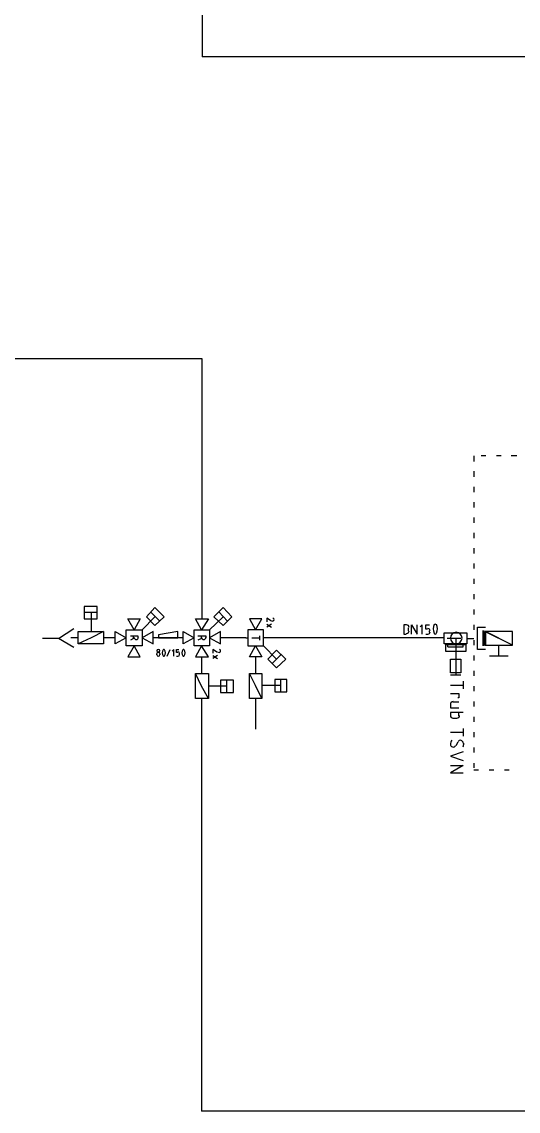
# Model space of a CAD drawing. Header units: millimetres. Extents: x 0 to 33.1, y 1.5 to 45.3.
# Drawn here: x 8.188 to 9.535, y 14.896 to 17.853 of the extents above; entities that cross this region are included whole.
import ezdxf

# ---------------------------------------------------------------- set-up
doc = ezdxf.new("R2010")
doc.units = ezdxf.units.MM
doc.header["$MEASUREMENT"] = 0
doc.layers.get('0').update_dxf_attribs({"linetype": 'CONTINUOUS'})

msp = doc.modelspace()

# ---------------------------------------------------------------- linework, layer by layer
at = {"color": 7, "linetype": 'Continuous'}
for p, q in [((8.67611, 18.8778), (8.67779, 17.7578)), ((11.4544, 17.7578), (8.67779, 17.7578)), ((8.67779, 16.9378), (7.26113, 16.9378)), ((8.67779, 16.9378), (8.67779, 16.9378)), ((8.67779, 16.3528), (8.67779, 16.9378)), ((8.67779, 16.3194), (8.67779, 16.3528)), ((8.67779, 16.2328), (8.67779, 16.3194)), ((8.62608, 16.1811), (8.54443, 16.1811)), ((8.79611, 16.1811), (8.72775, 16.1811)), ((8.95611, 16.1811), (8.84776, 16.1811)), ((9.33442, 16.1811), (8.95611, 16.1811)), ((8.67611, 16.1294), (8.67611, 16.0844)), ((8.82275, 16.1294), (8.82275, 16.0844)), ((8.67611, 16.0161), (8.67611, 14.8961)), ((8.82275, 16.0161), (8.82275, 15.9328)), ((11.4544, 14.8961), (8.67611, 14.8961))]:
    msp.add_line(p, q, dxfattribs=at)
at = {"color": 140, "linetype": 'Continuous'}
for p, q in [((9.41444, 16.6744), (9.41444, 16.6594)), ((9.44775, 16.6744), (9.43446, 16.6744)), ((9.48942, 16.6744), (9.47613, 16.6744)), ((9.53108, 16.6744), (9.51611, 16.6744)), ((9.41444, 16.6328), (9.41444, 16.6178)), ((9.41444, 16.5911), (9.41444, 16.5761)), ((9.41444, 16.5494), (9.41444, 16.5344)), ((9.41444, 16.5078), (9.41444, 16.4928)), ((9.41444, 16.4661), (9.41444, 16.4511)), ((9.41444, 16.4244), (9.41444, 16.4094)), ((9.41444, 16.3828), (9.41444, 16.3694)), ((9.41444, 16.3411), (9.41444, 16.3278)), ((9.41444, 16.2994), (9.41444, 16.2861)), ((9.41444, 16.2578), (9.41444, 16.2444)), ((9.41444, 16.2161), (9.41444, 16.2028)), ((9.42443, 16.1494), (9.42443, 16.2094)), ((9.42443, 16.2094), (9.44612, 16.2094)), ((9.42443, 16.1494), (9.42443, 16.2094)), ((9.42443, 16.2094), (9.44612, 16.2094)), ((9.42443, 16.1494), (9.42443, 16.2094)), ((9.42443, 16.2094), (9.44612, 16.2094)), ((9.42443, 16.1494), (9.42443, 16.2094)), ((9.42443, 16.2094), (9.44612, 16.2094)), ((9.42443, 16.1494), (9.42443, 16.2094)), ((9.42443, 16.2094), (9.44612, 16.2094)), ((9.41444, 16.1744), (9.41444, 16.1611)), ((9.43946, 16.2011), (9.43946, 16.1594)), ((9.43946, 16.2011), (9.43946, 16.1594)), ((9.43946, 16.2011), (9.43946, 16.1594)), ((9.44114, 16.2011), (9.44114, 16.1594)), ((9.44114, 16.2011), (9.44114, 16.1594)), ((9.51942, 16.1978), (9.44444, 16.1978)), ((9.44444, 16.1978), (9.44444, 16.1611)), ((9.51942, 16.1611), (9.44444, 16.1978)), ((9.51942, 16.1978), (9.44612, 16.1978)), ((9.44612, 16.1978), (9.44612, 16.1611)), ((9.51942, 16.1611), (9.44612, 16.1978)), ((9.51942, 16.1611), (9.51942, 16.1978)), ((9.51942, 16.1611), (9.51942, 16.1978)), ((9.44612, 16.1494), (9.42443, 16.1494)), ((9.44612, 16.1494), (9.42443, 16.1494)), ((9.44612, 16.1494), (9.42443, 16.1494)), ((9.44612, 16.1494), (9.42443, 16.1494)), ((9.44612, 16.1494), (9.42443, 16.1494)), ((9.44444, 16.1611), (9.51942, 16.1611)), ((9.44612, 16.1611), (9.51942, 16.1611)), ((9.48281, 16.1311), (9.48281, 16.1611)), ((9.48281, 16.1311), (9.48281, 16.1611)), ((9.41444, 16.1328), (9.41444, 16.1194)), ((9.50612, 16.1311), (9.45779, 16.1311)), ((9.50776, 16.1311), (9.45779, 16.1311)), ((9.50612, 16.1311), (9.48281, 16.1311)), ((9.50776, 16.1311), (9.48281, 16.1311)), ((9.41444, 16.0911), (9.41444, 16.0778)), ((9.41444, 16.0494), (9.41444, 16.0361)), ((9.41444, 16.0078), (9.41444, 15.9944)), ((9.41444, 15.9661), (9.41444, 15.9528)), ((9.41444, 15.9244), (9.41444, 15.9111)), ((9.41444, 15.8828), (9.41444, 15.8694)), ((9.41444, 15.8411), (9.41444, 15.8278)), ((9.41444, 15.8228), (9.42779, 15.8228)), ((9.45611, 15.8228), (9.46946, 15.8228)), ((9.49778, 15.8228), (9.51113, 15.8228))]:
    msp.add_line(p, q, dxfattribs=at)
at = {"color": 0, "linetype": 'Continuous'}
for p, q in [((8.39279, 16.2661), (8.35781, 16.2661)), ((8.35781, 16.2661), (8.35781, 16.2328)), ((8.39279, 16.2328), (8.39279, 16.2661)), ((8.54943, 16.2628), (8.5261, 16.2378)), ((8.57443, 16.2378), (8.54943, 16.2628)), ((8.73443, 16.2628), (8.70942, 16.2378)), ((8.75776, 16.2378), (8.73443, 16.2628)), ((8.39279, 16.2494), (8.35781, 16.2494)), ((8.35781, 16.2328), (8.39279, 16.2328)), ((8.37608, 16.2494), (8.37608, 16.1978)), ((8.49278, 16.2028), (8.47613, 16.2328)), ((8.47613, 16.2328), (8.50944, 16.2328)), ((8.50944, 16.2328), (8.49278, 16.2028)), ((8.54943, 16.2378), (8.51443, 16.2028)), ((8.5261, 16.2378), (8.54943, 16.2144)), ((8.56278, 16.2261), (8.53776, 16.2511)), ((8.54943, 16.2144), (8.57443, 16.2378)), ((8.67611, 16.2028), (8.65944, 16.2328)), ((8.65944, 16.2328), (8.69444, 16.2328)), ((8.69444, 16.2328), (8.67611, 16.2028)), ((8.73443, 16.2378), (8.69775, 16.2028)), ((8.70942, 16.2378), (8.73443, 16.2144)), ((8.7461, 16.2261), (8.72276, 16.2511)), ((8.73443, 16.2144), (8.75776, 16.2378)), ((8.83946, 16.2328), (8.8061, 16.2328)), ((8.8061, 16.2328), (8.82275, 16.2028)), ((8.82275, 16.2028), (8.83946, 16.2328)), ((8.8661, 16.2261), (8.85275, 16.2344)), ((8.85275, 16.2344), (8.85275, 16.2244)), ((8.28776, 16.1794), (8.32943, 16.2061)), ((8.47114, 16.1594), (8.47114, 16.2028)), ((8.47114, 16.2028), (8.51443, 16.2028)), ((8.51443, 16.2028), (8.51443, 16.1594)), ((8.65608, 16.1594), (8.65608, 16.2028)), ((8.65608, 16.2028), (8.69775, 16.2028)), ((8.69775, 16.2028), (8.69775, 16.1594)), ((8.80111, 16.2028), (8.80111, 16.1594)), ((8.84446, 16.2028), (8.80111, 16.2028)), ((8.84446, 16.1594), (8.84446, 16.2028)), ((8.85275, 16.2178), (8.8661, 16.2094)), ((8.8661, 16.2178), (8.85275, 16.2094)), ((9.23112, 16.2161), (9.22444, 16.2161)), ((9.22444, 16.2161), (9.22444, 16.1911)), ((9.23779, 16.1994), (9.23779, 16.2078)), ((9.2461, 16.1911), (9.2461, 16.2161)), ((9.2461, 16.2161), (9.26113, 16.1911)), ((9.26113, 16.1911), (9.26113, 16.2161)), ((9.27447, 16.2161), (9.26942, 16.2111)), ((9.27447, 16.1911), (9.27447, 16.2161)), ((9.28444, 16.2044), (9.28444, 16.2161)), ((9.28444, 16.2161), (9.29443, 16.2161)), ((9.28944, 16.2044), (9.28444, 16.2044)), ((9.42443, 16.1494), (9.42443, 16.2094)), ((9.42443, 16.2094), (9.44612, 16.2094)), ((9.42443, 16.1494), (9.42443, 16.2094)), ((9.42443, 16.2094), (9.44612, 16.2094)), ((9.42443, 16.1494), (9.42443, 16.2094)), ((9.42443, 16.2094), (9.44612, 16.2094)), ((9.42443, 16.1494), (9.42443, 16.2094)), ((9.42443, 16.2094), (9.44612, 16.2094)), ((9.42443, 16.1494), (9.42443, 16.2094)), ((9.42443, 16.2094), (9.44612, 16.2094)), ((8.28776, 16.1794), (8.24447, 16.1794)), ((8.32943, 16.1544), (8.28776, 16.1794)), ((8.3411, 16.1811), (8.32112, 16.1811)), ((8.3411, 16.1644), (8.3411, 16.1978)), ((8.3411, 16.1978), (8.40944, 16.1978)), ((8.37608, 16.1811), (8.3411, 16.1644)), ((8.40944, 16.1978), (8.37608, 16.1811)), ((8.40944, 16.1978), (8.40944, 16.1644)), ((8.44114, 16.1811), (8.40944, 16.1811)), ((8.44114, 16.1644), (8.44114, 16.1978)), ((8.44114, 16.1978), (8.47114, 16.1811)), ((8.47114, 16.1811), (8.44114, 16.1644)), ((8.48281, 16.1861), (8.50276, 16.1861)), ((8.4911, 16.1794), (8.48281, 16.1744)), ((8.4911, 16.1811), (8.4911, 16.1861)), ((8.50276, 16.1861), (8.50276, 16.1811)), ((8.54443, 16.1978), (8.51443, 16.1811)), ((8.51443, 16.1811), (8.54443, 16.1644)), ((8.54443, 16.1644), (8.54443, 16.1978)), ((8.61111, 16.1978), (8.55946, 16.1894)), ((8.55946, 16.1894), (8.55946, 16.1811)), ((8.55946, 16.1811), (8.61111, 16.1811)), ((8.61111, 16.1811), (8.61111, 16.1978)), ((8.62608, 16.1644), (8.62608, 16.1978)), ((8.62608, 16.1978), (8.65608, 16.1811)), ((8.65608, 16.1811), (8.62608, 16.1644)), ((8.66613, 16.1861), (8.68778, 16.1861)), ((8.67611, 16.1794), (8.66613, 16.1744)), ((8.67611, 16.1811), (8.67611, 16.1861)), ((8.68778, 16.1861), (8.68778, 16.1811)), ((8.72775, 16.1978), (8.69775, 16.1811)), ((8.69775, 16.1811), (8.72775, 16.1644)), ((8.72775, 16.1644), (8.72775, 16.1978)), ((8.79611, 16.1811), (8.80111, 16.1811)), ((8.81278, 16.1811), (8.83279, 16.1811)), ((8.83279, 16.1861), (8.83279, 16.1744)), ((8.84776, 16.1811), (8.84446, 16.1811)), ((9.22444, 16.1911), (9.23112, 16.1911)), ((9.28444, 16.1911), (9.28944, 16.1911)), ((9.29443, 16.1961), (9.29443, 16.1994)), ((9.33442, 16.1644), (9.33442, 16.1944)), ((9.33442, 16.1944), (9.39611, 16.1944)), ((9.3661, 16.1794), (9.3661, 16.0794)), ((9.39611, 16.1944), (9.39611, 16.1644)), ((9.39611, 16.1794), (9.41444, 16.1794)), ((9.39611, 16.1794), (9.41444, 16.1794)), ((9.39611, 16.1794), (9.41444, 16.1794)), ((9.39611, 16.1794), (9.41444, 16.1794)), ((9.39611, 16.1794), (9.41444, 16.1794)), ((9.43946, 16.2011), (9.43946, 16.1594)), ((9.43946, 16.2011), (9.43946, 16.1594)), ((9.43946, 16.2011), (9.43946, 16.1594)), ((9.44114, 16.2011), (9.44114, 16.1594)), ((9.44114, 16.2011), (9.44114, 16.1594)), ((9.51942, 16.1978), (9.44444, 16.1978)), ((9.44444, 16.1978), (9.44444, 16.1611)), ((9.51942, 16.1611), (9.44444, 16.1978)), ((9.51942, 16.1978), (9.44612, 16.1978)), ((9.44612, 16.1978), (9.44612, 16.1611)), ((9.51942, 16.1611), (9.44612, 16.1978)), ((9.51942, 16.1611), (9.51942, 16.1978)), ((9.51942, 16.1611), (9.51942, 16.1978)), ((8.40944, 16.1644), (8.3411, 16.1644)), ((8.51443, 16.1594), (8.47114, 16.1594)), ((8.49278, 16.1594), (8.47613, 16.1294)), ((8.50944, 16.1294), (8.49278, 16.1594)), ((8.58279, 16.1311), (8.5911, 16.1494)), ((8.60113, 16.1494), (8.59614, 16.1444)), ((8.60113, 16.1311), (8.60113, 16.1494)), ((8.60781, 16.1411), (8.60781, 16.1494)), ((8.60781, 16.1494), (8.61442, 16.1494)), ((8.69775, 16.1594), (8.65608, 16.1594)), ((8.67611, 16.1594), (8.65944, 16.1294)), ((8.69444, 16.1294), (8.67611, 16.1594)), ((8.71946, 16.1411), (8.70611, 16.1494)), ((8.70611, 16.1494), (8.70611, 16.1394)), ((8.80111, 16.1594), (8.84446, 16.1594)), ((8.8061, 16.1294), (8.82275, 16.1594)), ((8.82275, 16.1594), (8.83946, 16.1294)), ((8.87944, 16.1228), (8.84446, 16.1594)), ((8.85612, 16.1228), (8.87944, 16.1478)), ((8.87944, 16.1478), (8.90446, 16.1228)), ((9.39611, 16.1644), (9.33442, 16.1644)), ((9.33778, 16.1628), (9.33778, 16.1444)), ((9.33778, 16.1628), (9.39442, 16.1628)), ((9.33778, 16.1444), (9.3661, 16.1444)), ((9.34446, 16.1561), (9.34446, 16.1628)), ((9.34446, 16.1561), (9.3661, 16.1561)), ((9.3661, 16.1561), (9.38613, 16.1561)), ((9.3661, 16.1444), (9.39442, 16.1444)), ((9.38613, 16.1561), (9.38613, 16.1628)), ((9.39442, 16.1444), (9.39442, 16.1628)), ((9.44612, 16.1494), (9.42443, 16.1494)), ((9.44612, 16.1494), (9.42443, 16.1494)), ((9.44612, 16.1494), (9.42443, 16.1494)), ((9.44612, 16.1494), (9.42443, 16.1494)), ((9.44612, 16.1494), (9.42443, 16.1494)), ((9.44444, 16.1611), (9.51942, 16.1611)), ((9.44612, 16.1611), (9.51942, 16.1611)), ((8.47613, 16.1294), (8.50944, 16.1294)), ((8.55447, 16.1344), (8.55447, 16.1378)), ((8.56278, 16.1378), (8.56278, 16.1344)), ((8.61111, 16.1411), (8.60781, 16.1411)), ((8.60781, 16.1311), (8.61111, 16.1311)), ((8.6161, 16.1344), (8.6161, 16.1378)), ((8.65944, 16.1294), (8.69444, 16.1294)), ((8.70611, 16.1328), (8.71946, 16.1244)), ((8.71946, 16.1328), (8.70611, 16.1244)), ((8.83946, 16.1294), (8.8061, 16.1294)), ((8.87944, 16.0994), (8.85612, 16.1228)), ((8.89279, 16.1361), (8.86778, 16.1111)), ((8.90446, 16.1228), (8.87944, 16.0994)), ((9.35113, 16.0861), (9.35113, 16.1228)), ((9.35113, 16.1228), (9.37944, 16.1228)), ((9.37944, 16.1228), (9.37944, 16.0861)), ((9.50612, 16.1311), (9.45779, 16.1311)), ((9.50776, 16.1311), (9.45779, 16.1311)), ((9.37944, 16.0861), (9.35113, 16.0861)), ((8.67611, 16.0494), (8.65944, 16.0844)), ((8.65944, 16.0161), (8.65944, 16.0844)), ((8.65944, 16.0844), (8.69444, 16.0844)), ((8.69444, 16.0844), (8.69444, 16.0161)), ((8.76281, 16.0661), (8.72775, 16.0661)), ((8.72775, 16.0661), (8.72775, 16.0328)), ((8.74447, 16.0328), (8.74447, 16.0661)), ((8.76281, 16.0328), (8.76281, 16.0661)), ((8.82275, 16.0511), (8.8061, 16.0844)), ((8.8061, 16.0161), (8.8061, 16.0844)), ((8.8061, 16.0844), (8.83946, 16.0844)), ((8.83946, 16.0844), (8.83946, 16.0161)), ((8.90776, 16.0678), (8.87446, 16.0678)), ((8.87446, 16.0678), (8.87446, 16.0344)), ((8.89111, 16.0344), (8.89111, 16.0678)), ((8.90776, 16.0344), (8.90776, 16.0678)), ((9.37944, 16.0794), (9.35113, 16.0794)), ((9.38613, 16.0628), (9.38613, 16.0428)), ((9.38613, 16.0628), (9.38613, 16.0428)), ((8.69444, 16.0161), (8.67611, 16.0494)), ((8.74447, 16.0494), (8.69444, 16.0494)), ((8.72775, 16.0328), (8.76281, 16.0328)), ((8.83946, 16.0161), (8.82275, 16.0511)), ((8.89111, 16.0511), (8.83946, 16.0511)), ((8.87446, 16.0344), (8.90776, 16.0344)), ((9.35113, 16.0528), (9.38613, 16.0528)), ((9.35113, 16.0528), (9.38613, 16.0528)), ((9.35113, 16.0294), (9.37446, 16.0294)), ((9.35113, 16.0294), (9.37446, 16.0294)), ((9.37446, 16.0294), (9.37446, 16.0178)), ((9.37446, 16.0294), (9.37446, 16.0178)), ((8.69444, 16.0161), (8.65944, 16.0161)), ((8.83946, 16.0161), (8.8061, 16.0161)), ((9.35113, 15.9994), (9.35113, 15.9911)), ((9.35113, 15.9994), (9.35113, 15.9911)), ((9.37446, 16.0061), (9.35781, 16.0061)), ((9.37446, 16.0061), (9.35781, 16.0061)), ((9.37446, 16.0178), (9.3711, 16.0178)), ((9.37446, 16.0178), (9.3711, 16.0178)), ((9.35113, 15.9911), (9.37446, 15.9911)), ((9.35113, 15.9911), (9.37446, 15.9911)), ((9.38613, 15.9778), (9.35113, 15.9778)), ((9.35113, 15.9778), (9.35113, 15.9694)), ((9.38613, 15.9778), (9.35113, 15.9778)), ((9.35113, 15.9778), (9.35113, 15.9694)), ((9.37446, 15.9694), (9.37446, 15.9778)), ((9.37446, 15.9694), (9.37446, 15.9778)), ((9.35781, 15.9628), (9.36778, 15.9628)), ((9.35781, 15.9628), (9.36778, 15.9628)), ((9.35113, 15.9244), (9.38613, 15.9244)), ((9.35113, 15.9244), (9.38613, 15.9244)), ((9.38613, 15.9344), (9.38613, 15.9144)), ((9.38613, 15.9344), (9.38613, 15.9144)), ((9.3711, 15.8978), (9.3661, 15.8878)), ((9.3711, 15.8978), (9.3661, 15.8878)), ((9.38613, 15.8711), (9.35113, 15.8594)), ((9.38613, 15.8711), (9.35113, 15.8594)), ((9.35113, 15.8594), (9.38613, 15.8478)), ((9.35113, 15.8594), (9.38613, 15.8478)), ((9.35113, 15.8344), (9.38613, 15.8344)), ((9.38613, 15.8344), (9.35113, 15.8144)), ((9.35113, 15.8344), (9.38613, 15.8344)), ((9.38613, 15.8344), (9.35113, 15.8144)), ((9.35113, 15.8144), (9.38613, 15.8144)), ((9.35113, 15.8144), (9.38613, 15.8144))]:
    msp.add_line(p, q, dxfattribs=at)
at = {"color": 142, "linetype": 'Continuous'}
msp.add_line((9.37944, 16.1794), (9.34278, 16.1794), dxfattribs=at)
at = {"color": 0, "linetype": 'Continuous'}
for points in [[(8.87278, 16.2303), (8.87278, 16.2321), (8.87153, 16.2337), (8.86974, 16.2343)], [(8.86643, 16.2267), (8.86768, 16.226), (8.86931, 16.226), (8.87067, 16.2267)], [(8.87067, 16.2267), (8.87196, 16.2274), (8.87278, 16.2287), (8.87278, 16.2303)], [(9.23942, 16.2086), (9.23942, 16.2128), (9.23611, 16.2161), (9.23193, 16.2161)], [(9.29611, 16.2003), (9.29611, 16.2035), (9.29351, 16.2061), (9.29025, 16.2061)], [(9.30735, 16.2168), (9.3035, 16.2096), (9.3035, 16.201), (9.30735, 16.1939)], [(9.31028, 16.2178), (9.30897, 16.2178), (9.30772, 16.2171), (9.30692, 16.2161)], [(9.31364, 16.2161), (9.31282, 16.2171), (9.31158, 16.2178), (9.31028, 16.2178)], [(9.31321, 16.1939), (9.31706, 16.201), (9.31706, 16.2096), (9.31321, 16.2168)], [(8.49278, 16.1819), (8.49278, 16.1788), (8.49539, 16.1761), (8.49858, 16.1761)], [(8.49858, 16.1761), (8.50185, 16.1761), (8.50444, 16.1788), (8.50444, 16.1819)], [(8.67611, 16.1819), (8.67611, 16.1788), (8.67871, 16.1761), (8.68197, 16.1761)], [(8.68197, 16.1761), (8.68517, 16.1761), (8.68778, 16.1788), (8.68778, 16.1819)], [(9.23193, 16.1928), (9.23611, 16.1928), (9.23942, 16.1961), (9.23942, 16.2003)], [(9.29025, 16.1911), (9.29351, 16.1911), (9.29611, 16.1937), (9.29611, 16.1969)], [(9.30692, 16.1928), (9.30772, 16.1917), (9.30897, 16.1911), (9.31028, 16.1911)], [(9.31028, 16.1911), (9.31158, 16.1911), (9.31282, 16.1917), (9.31364, 16.1928)], [(9.36697, 16.1961), (9.35818, 16.1961), (9.35113, 16.189), (9.35113, 16.1803)], [(9.35113, 16.1803), (9.35113, 16.1715), (9.35818, 16.1644), (9.36697, 16.1644)], [(9.38276, 16.1803), (9.38276, 16.189), (9.37571, 16.1961), (9.36697, 16.1961)], [(9.36697, 16.1644), (9.37571, 16.1644), (9.38276, 16.1715), (9.38276, 16.1803)], [(8.5586, 16.1494), (8.55632, 16.1494), (8.55442, 16.1476), (8.55442, 16.1453)], [(8.55442, 16.1453), (8.55442, 16.1429), (8.55632, 16.1411), (8.5586, 16.1411)], [(8.56278, 16.1453), (8.56278, 16.1476), (8.56093, 16.1494), (8.5586, 16.1494)], [(8.5586, 16.1411), (8.56093, 16.1411), (8.56278, 16.1429), (8.56278, 16.1453)], [(8.5715, 16.1486), (8.56874, 16.1433), (8.56874, 16.1372), (8.5715, 16.1319)], [(8.57363, 16.1494), (8.57281, 16.1494), (8.57206, 16.149), (8.57161, 16.1485)], [(8.57563, 16.1485), (8.57514, 16.149), (8.57437, 16.1494), (8.57363, 16.1494)], [(8.57568, 16.1319), (8.57844, 16.1372), (8.57844, 16.1433), (8.57568, 16.1486)], [(8.62489, 16.1486), (8.62207, 16.1433), (8.62207, 16.1372), (8.62489, 16.1319)], [(8.62696, 16.1494), (8.62614, 16.1494), (8.62537, 16.149), (8.62494, 16.1485)], [(8.62896, 16.1485), (8.62847, 16.149), (8.62771, 16.1494), (8.62696, 16.1494)], [(8.62901, 16.1319), (8.63178, 16.1372), (8.63178, 16.1433), (8.62901, 16.1486)], [(8.72775, 16.1453), (8.72781, 16.1471), (8.72657, 16.1487), (8.72472, 16.1493)], [(8.72564, 16.1417), (8.72694, 16.1424), (8.72781, 16.1437), (8.72775, 16.1453)], [(8.5586, 16.1428), (8.55632, 16.1428), (8.55442, 16.1408), (8.55442, 16.1386)], [(8.55442, 16.1353), (8.55442, 16.1329), (8.55632, 16.1311), (8.5586, 16.1311)], [(8.56278, 16.1386), (8.56278, 16.1408), (8.56093, 16.1428), (8.5586, 16.1428)], [(8.5586, 16.1311), (8.56093, 16.1311), (8.56278, 16.1329), (8.56278, 16.1353)], [(8.57161, 16.1321), (8.57206, 16.1315), (8.57281, 16.1311), (8.57363, 16.1311)], [(8.57363, 16.1311), (8.57437, 16.1311), (8.57514, 16.1315), (8.57563, 16.1321)], [(8.6161, 16.1386), (8.6161, 16.1408), (8.61426, 16.1428), (8.61193, 16.1428)], [(8.61193, 16.1311), (8.61426, 16.1311), (8.6161, 16.1329), (8.6161, 16.1353)], [(8.62494, 16.1321), (8.62537, 16.1315), (8.62614, 16.1311), (8.62696, 16.1311)], [(8.62696, 16.1311), (8.62771, 16.1311), (8.62847, 16.1315), (8.62896, 16.1321)], [(8.7214, 16.1418), (8.72271, 16.141), (8.72433, 16.1408), (8.72564, 16.1417)], [(9.35861, 16.0078), (9.35449, 16.0078), (9.35113, 16.0044), (9.35113, 16.0003)], [(9.35861, 16.0078), (9.35449, 16.0078), (9.35113, 16.0044), (9.35113, 16.0003)], [(9.35113, 15.9703), (9.35113, 15.9661), (9.35449, 15.9628), (9.35861, 15.9628)], [(9.35113, 15.9703), (9.35113, 15.9661), (9.35449, 15.9628), (9.35861, 15.9628)], [(9.3686, 15.9628), (9.37278, 15.9628), (9.37608, 15.9661), (9.37608, 15.9703)], [(9.3686, 15.9628), (9.37278, 15.9628), (9.37608, 15.9661), (9.37608, 15.9703)], [(9.35508, 15.9031), (9.35265, 15.8996), (9.35129, 15.8954), (9.35113, 15.8911)], [(9.35508, 15.9031), (9.35265, 15.8996), (9.35129, 15.8954), (9.35113, 15.8911)], [(9.35113, 15.8919), (9.35113, 15.8885), (9.35351, 15.8854), (9.35688, 15.8847)], [(9.35113, 15.8919), (9.35113, 15.8885), (9.35351, 15.8854), (9.35688, 15.8847)], [(9.35688, 15.8847), (9.36025, 15.8839), (9.36372, 15.8854), (9.36529, 15.8886)], [(9.35688, 15.8847), (9.36025, 15.8839), (9.36372, 15.8854), (9.36529, 15.8886)], [(9.38032, 15.9025), (9.37696, 15.9033), (9.37349, 15.9018), (9.3719, 15.8986)], [(9.38032, 15.9025), (9.37696, 15.9033), (9.37349, 15.9018), (9.3719, 15.8986)], [(9.38613, 15.8953), (9.38613, 15.8987), (9.38374, 15.9018), (9.38032, 15.9025)], [(9.38613, 15.8953), (9.38613, 15.8987), (9.38374, 15.9018), (9.38032, 15.9025)], [(9.38574, 15.8849), (9.38704, 15.8882), (9.38775, 15.8915), (9.38775, 15.895)], [(9.38574, 15.8849), (9.38704, 15.8882), (9.38775, 15.8915), (9.38775, 15.895)]]:
    msp.add_open_spline(points, degree=3, dxfattribs=at)

doc.saveas('drawing.dxf')
